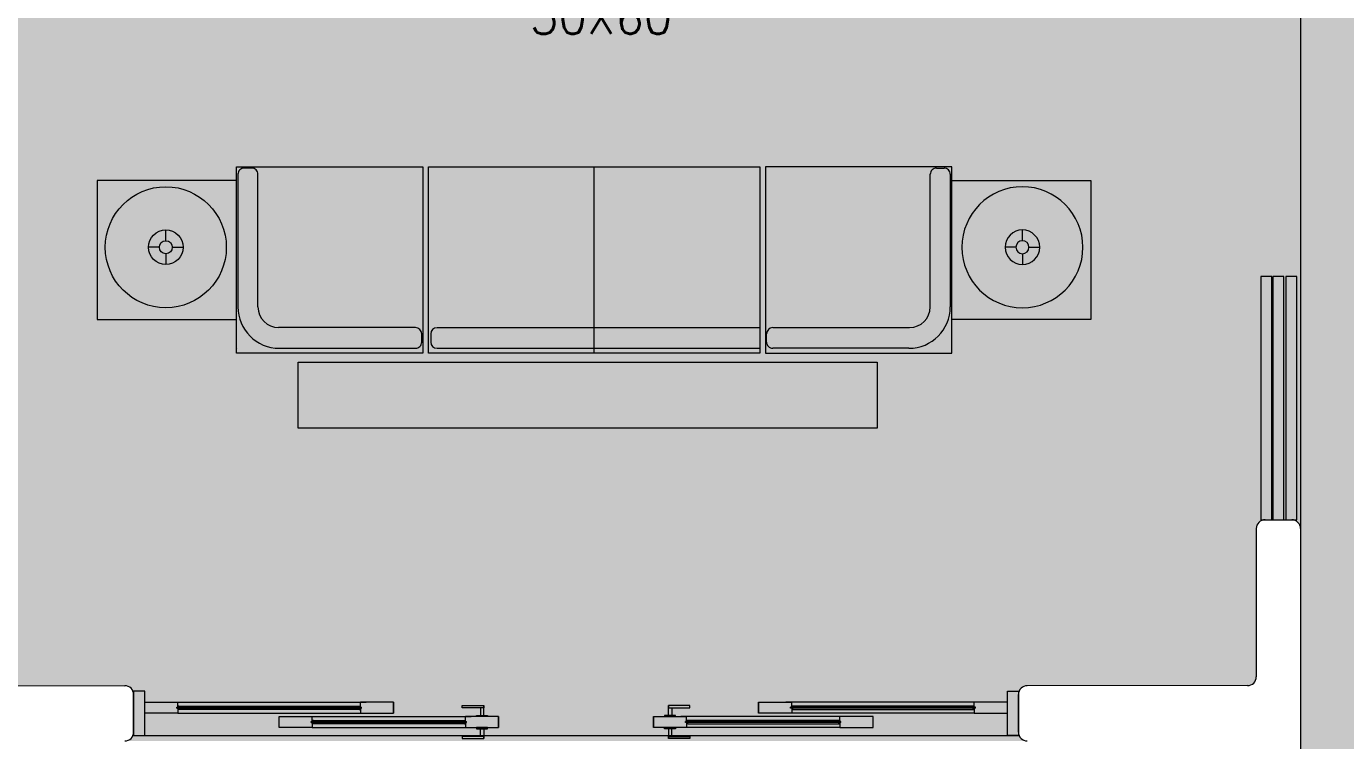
# Model space of a CAD drawing. Header units: metres. Extents: x 113 to 2416, y -346 to 476.
# Drawn here: x 142.66 to 148.62, y -158.81 to -155.58 of the extents above; entities that cross this region are included whole.
import ezdxf

# ---------------------------------------------------------------- set-up
doc = ezdxf.new("R2010")
doc.units = ezdxf.units.M
doc.linetypes.add('0', pattern=[0])
doc.layers.get('0').update_dxf_attribs({"color": 250, "linetype": '0', "lineweight": 20})
for name, color, linetype, lineweight in [('A-DOOR', 35, 'Continuous', 5), ('A-WALL', 250, 'Continuous', 20), ('baños', 140, 'Continuous', 0), ('MOBILIARIOS', 252, 'Continuous', 0), ('piscina', 131, 'Continuous', 0), ('piso', 253, 'Continuous', 0), ('SE-3', 253, 'Continuous', 5), ('textos', 7, 'Continuous', 0)]:
    doc.layers.add(name, color=color, linetype=linetype, lineweight=lineweight)
doc.layers.add('hatch piso', color=253, linetype='Continuous', lineweight=0, transparency=0.7)
doc.styles.get("Standard").update_dxf_attribs({"font": 'arial.ttf', "height": 0.1875})

# ---------------------------------------------------------------- blocks, each defined once
blk = doc.blocks.new('PL BASE 1N NASAS 09')
at = {"layer": 'A-DOOR'}
for p, q in [((-98.60607123961604, -49.27478972746157), (-98.45607087965989, -49.27478977582407)), ((-98.60607123374139, -49.32478972746153), (-98.60607123961604, -49.27478972746157)), ((-98.60606625473528, -49.27478972746176), (-98.45606589477913, -49.27478977582425)), ((-98.60606624886063, -49.32478972746171), (-98.60606625473528, -49.27478972746176)), ((-98.46107087372282, -49.30228977469019), (-98.46107087372282, -49.29728977469019)), ((-98.46107087366325, -49.29728977469019), (-97.62607141378187, -49.29728977469019)), ((-98.46107087366325, -49.30228977469019), (-97.62607141378187, -49.30228977469019)), ((-98.46106588884206, -49.30228977469037), (-98.46106588884206, -49.29728977469038)), ((-98.46106588878249, -49.29728977469038), (-97.62606642890111, -49.29728977469038)), ((-98.46106588878249, -49.30228977469037), (-97.62606642890111, -49.30228977469037)), ((-98.45607087965989, -49.27478976693285), (-97.60489624702531, -49.27478973266388)), ((-98.45607087372288, -49.29728977469019), (-98.45607087965989, -49.27478977582407)), ((-98.45107087372283, -49.29252756926692), (-98.45607087372282, -49.29252756926692)), ((-98.45607087372288, -49.30228977469019), (-98.45607087372288, -49.32478977582414)), ((-98.45107087372283, -49.30705198011346), (-98.45607087372282, -49.30705198011346)), ((-98.45606589477913, -49.27478976693303), (-97.60489126214455, -49.27478973266407)), ((-98.45606588884212, -49.29728977469038), (-98.45606589477913, -49.27478977582425)), ((-98.45106588884207, -49.2925275692671), (-98.45606588884206, -49.2925275692671)), ((-98.45606588884212, -49.30228977469037), (-98.45606588884212, -49.32478977582432)), ((-98.45106588884207, -49.30705198011365), (-98.45606588884206, -49.30705198011365)), ((-98.45107087959748, -49.29252756982307), (-97.63607141378186, -49.29252752060565)), ((-98.45107087372283, -49.29252756926692), (-98.45107087372283, -49.29728977469019)), ((-98.45107087372283, -49.30705198011346), (-98.45107087372283, -49.30228977469019)), ((-97.63607141378186, -49.30705193147778), (-98.45107087372283, -49.30705198011346)), ((-98.45106589471672, -49.29252756982326), (-97.6360664289011, -49.29252752060584)), ((-98.45106588884207, -49.2925275692671), (-98.45106588884207, -49.29728977469038)), ((-98.45106588884207, -49.30705198011365), (-98.45106588884207, -49.30228977469037)), ((-97.6360664289011, -49.30705193147796), (-98.45106588884207, -49.30705198011365)), ((-97.63607141378186, -49.29252756926692), (-97.63107141378187, -49.29252756926692)), ((-97.63607141378186, -49.29252756926692), (-97.63607141378186, -49.29728977469019)), ((-97.63607141378186, -49.30705198011346), (-97.63607141378186, -49.30228977469019)), ((-97.63607141378186, -49.30705198011346), (-97.63107141378187, -49.30705198011346)), ((-97.6360664289011, -49.2925275692671), (-97.63106642890111, -49.2925275692671)), ((-97.6360664289011, -49.2925275692671), (-97.6360664289011, -49.29728977469038)), ((-97.6360664289011, -49.30705198011365), (-97.6360664289011, -49.30228977469037)), ((-97.6360664289011, -49.30705198011365), (-97.63106642890111, -49.30705198011365)), ((-97.48107104788865, -49.27478972746157), (-97.6310714078448, -49.27478977582407)), ((-97.63107141378181, -49.29728977469019), (-97.6310714078448, -49.27478977582407)), ((-97.63107141378181, -49.30228977469019), (-97.63107141378181, -49.32478977582414)), ((-97.63106642890105, -49.29728977469038), (-97.63106642296404, -49.27478977582425)), ((-97.63106642890105, -49.30228977469037), (-97.63106642890105, -49.32478977582432)), ((-97.48106606300789, -49.27478972746176), (-97.63106642296404, -49.27478977582425)), ((-97.62607141378187, -49.30228977469019), (-97.62607141378187, -49.29728977469019)), ((-97.62606642890111, -49.30228977469037), (-97.62606642890111, -49.29728977469038)), ((-97.4810710596379, -49.27478972386361), (-97.48107105376324, -49.32478970891511)), ((-97.4810710537633, -49.32478972746153), (-97.48107104788865, -49.27478972746157)), ((-97.48106607475714, -49.2747897238638), (-97.48106606888248, -49.3247897089153)), ((-97.48106606888254, -49.32478972746171), (-97.48106606300789, -49.27478972746176)), ((-97.08857140515765, -49.29930651424407), (-97.08857140515765, -49.33439009884605)), ((-97.08856642027689, -49.29930651424426), (-97.08856642027689, -49.33439009884624)), ((-97.07357140506916, -49.33439009884463), (-97.07357140506916, -49.28965051551128)), ((-97.0735664201884, -49.33439009884481), (-97.0735664201884, -49.28965051551146)), ((-96.23857106241292, -49.33439009884463), (-96.23857106241292, -49.28965051551128)), ((-96.23856607753216, -49.33439009884481), (-96.23856607753216, -49.28965051551146)), ((-96.22357106232442, -49.29930651424407), (-96.22357106232442, -49.33439009884605)), ((-96.22356607744366, -49.29930651424426), (-96.22356607744366, -49.33439009884624)), ((-95.83107141959343, -49.27478972746157), (-95.68107105963728, -49.27478977582407)), ((-95.83107141371877, -49.32478972746153), (-95.83107141959343, -49.27478972746157)), ((-95.83107140784418, -49.27478972386361), (-95.83107141371883, -49.32478970891511)), ((-95.83106642296342, -49.2747897238638), (-95.83106642883807, -49.3247897089153)), ((-95.83106643471267, -49.27478972746176), (-95.68106607475652, -49.27478977582425)), ((-95.83106642883801, -49.32478972746171), (-95.83106643471267, -49.27478972746176)), ((-94.85607158782219, -49.27478976693285), (-95.70724622045677, -49.27478973266388)), ((-94.85606660294143, -49.27478976693303), (-95.707241235576, -49.27478973266407)), ((-94.85107159381883, -49.29728977469019), (-95.6860710537002, -49.29728977469019)), ((-95.6860710537002, -49.30228977469019), (-95.6860710537002, -49.29728977469019)), ((-94.85107159381883, -49.30228977469019), (-95.6860710537002, -49.30228977469019)), ((-94.85106660893807, -49.29728977469038), (-95.68606606881944, -49.29728977469038)), ((-95.68606606881944, -49.30228977469037), (-95.68606606881944, -49.29728977469038)), ((-94.85106660893807, -49.30228977469037), (-95.68606606881944, -49.30228977469037)), ((-95.68107105370026, -49.29728977469019), (-95.68107105963728, -49.27478977582407)), ((-95.67607105370021, -49.29252756926692), (-95.68107105370021, -49.29252756926692)), ((-95.68107105370026, -49.30228977469019), (-95.68107105370026, -49.32478977582414)), ((-95.67607105370021, -49.30705198011346), (-95.68107105370021, -49.30705198011346)), ((-95.6810660688195, -49.29728977469038), (-95.68106607475652, -49.27478977582425)), ((-95.67606606881945, -49.2925275692671), (-95.68106606881945, -49.2925275692671)), ((-95.6810660688195, -49.30228977469037), (-95.6810660688195, -49.32478977582432)), ((-95.67606606881945, -49.30705198011365), (-95.68106606881945, -49.30705198011365)), ((-94.8610715878846, -49.29252756982307), (-95.67607105370021, -49.29252752060565)), ((-95.67607105370021, -49.29252756926692), (-95.67607105370021, -49.29728977469019)), ((-95.67607105370021, -49.30705198011346), (-95.67607105370021, -49.30228977469019)), ((-95.67607105370021, -49.30705193147778), (-94.86107159375925, -49.30705198011346)), ((-94.86106660300383, -49.29252756982326), (-95.67606606881945, -49.29252752060584)), ((-95.67606606881945, -49.2925275692671), (-95.67606606881945, -49.29728977469038)), ((-95.67606606881945, -49.30705198011365), (-95.67606606881945, -49.30228977469037)), ((-95.67606606881945, -49.30705193147796), (-94.86106660887849, -49.30705198011365)), ((-94.86107159375925, -49.29252756926692), (-94.85607159375925, -49.29252756926692)), ((-94.86107159375925, -49.29252756926692), (-94.86107159375925, -49.29728977469019)), ((-94.86107159375925, -49.30705198011346), (-94.86107159375925, -49.30228977469019)), ((-94.86107159375925, -49.30705198011346), (-94.85607159375925, -49.30705198011346)), ((-94.86106660887849, -49.2925275692671), (-94.85606660887849, -49.2925275692671)), ((-94.86106660887849, -49.2925275692671), (-94.86106660887849, -49.29728977469038)), ((-94.86106660887849, -49.30705198011365), (-94.86106660887849, -49.30228977469037)), ((-94.86106660887849, -49.30705198011365), (-94.85606660887849, -49.30705198011365)), ((-94.70607122786603, -49.27478972746157), (-94.85607158782219, -49.27478977582407)), ((-94.8560715937592, -49.29728977469019), (-94.85607158782219, -49.27478977582407)), ((-94.8560715937592, -49.30228977469019), (-94.8560715937592, -49.32478977582414)), ((-94.85606660887844, -49.29728977469038), (-94.85606660294143, -49.27478977582425)), ((-94.85606660887844, -49.30228977469037), (-94.85606660887844, -49.32478977582432)), ((-94.70606624298527, -49.27478972746176), (-94.85606660294143, -49.27478977582425)), ((-94.85107159375926, -49.30228977469019), (-94.85107159375926, -49.29728977469019)), ((-94.8510666088785, -49.30228977469037), (-94.8510666088785, -49.29728977469038)), ((-94.70607123374069, -49.32478972746153), (-94.70607122786603, -49.27478972746157)), ((-94.70606624885993, -49.32478972746171), (-94.70606624298527, -49.27478972746176)), ((-98.45607087378524, -49.32478977582414), (-98.60607123374139, -49.32478972746153)), ((-98.45606588890448, -49.32478977582432), (-98.60606624886063, -49.32478972746171)), ((-98.45607123374141, -49.32478977582414), (-97.60489660110683, -49.32478974136952)), ((-98.45606624886065, -49.32478977582432), (-97.60489161622607, -49.32478974136971)), ((-97.99843726736657, -49.3393900746536), (-97.84843690741042, -49.33939012301609)), ((-97.99843726149192, -49.38939007465356), (-97.99843726736657, -49.3393900746536)), ((-97.99843228248581, -49.33939007465379), (-97.84843192252966, -49.33939012301628)), ((-97.99843227661115, -49.38939007465374), (-97.99843228248581, -49.33939007465379)), ((-97.85343690147334, -49.36689012188221), (-97.85343690147334, -49.36189012188222)), ((-97.85343690141377, -49.36189012188222), (-97.15107159082267, -49.36189012188222)), ((-97.85343690141377, -49.36689012188221), (-97.15107159082267, -49.36689012188221)), ((-97.85343191659258, -49.3668901218824), (-97.85343191659258, -49.3618901218824)), ((-97.85343191653301, -49.3618901218824), (-97.1510666059419, -49.3618901218824)), ((-97.85343191653301, -49.3668901218824), (-97.1510666059419, -49.3668901218824)), ((-97.84843690741042, -49.33939011412487), (-97.1298964240661, -49.33939007985591)), ((-97.8484369014734, -49.36189012188222), (-97.84843690741042, -49.33939012301609)), ((-97.84343690147335, -49.35712791645894), (-97.84843690147335, -49.35712791645894)), ((-97.8484369014734, -49.36689012188221), (-97.8484369014734, -49.38939012301616)), ((-97.84343690147335, -49.37165232730549), (-97.84843690147335, -49.37165232730549)), ((-97.84843192252966, -49.33939011412506), (-97.12989143918534, -49.33939007985609)), ((-97.84843191659265, -49.3618901218824), (-97.84843192252966, -49.33939012301628)), ((-97.84343191659259, -49.35712791645913), (-97.84843191659259, -49.35712791645913)), ((-97.84843191659265, -49.3668901218824), (-97.84843191659265, -49.38939012301635)), ((-97.84343191659259, -49.37165232730568), (-97.84843191659259, -49.37165232730568)), ((-97.843436907348, -49.3571279170151), (-97.16107159082266, -49.35712786779768)), ((-97.84343690147335, -49.35712791645894), (-97.84343690147335, -49.36189012188222)), ((-97.84343690147335, -49.37165232730549), (-97.84343690147335, -49.36689012188221)), ((-97.16107159082266, -49.37165227866981), (-97.84343690147335, -49.37165232730549)), ((-97.84343192246725, -49.35712791701528), (-97.1610666059419, -49.35712786779786)), ((-97.84343191659259, -49.35712791645913), (-97.84343191659259, -49.3618901218824)), ((-97.84343191659259, -49.37165232730568), (-97.84343191659259, -49.3668901218824)), ((-97.1610666059419, -49.37165227866999), (-97.84343191659259, -49.37165232730568)), ((-97.63107141371945, -49.32478977582414), (-97.4810710537633, -49.32478972746153)), ((-97.6310664288387, -49.32478977582432), (-97.48106606888254, -49.32478972746171)), ((-97.16107159082266, -49.35712791645894), (-97.15607159082266, -49.35712791645894)), ((-97.16107159082266, -49.35712791645894), (-97.16107159082266, -49.36189012188222)), ((-97.16107159082266, -49.37165232730549), (-97.16107159082266, -49.36689012188221)), ((-97.16107159082266, -49.37165232730549), (-97.15607159082266, -49.37165232730549)), ((-97.1610666059419, -49.35712791645913), (-97.1560666059419, -49.35712791645913)), ((-97.1610666059419, -49.35712791645913), (-97.1610666059419, -49.3618901218824)), ((-97.1610666059419, -49.37165232730568), (-97.1610666059419, -49.3668901218824)), ((-97.1610666059419, -49.37165232730568), (-97.1560666059419, -49.37165232730568)), ((-97.1560715908226, -49.36189012188222), (-97.1560715848856, -49.33939012301609)), ((-97.1560715908226, -49.36689012188221), (-97.1560715908226, -49.38939012301616)), ((-97.00607122492944, -49.3393900746536), (-97.1560715848856, -49.33939012301609)), ((-97.15606660594185, -49.3618901218824), (-97.15606660000483, -49.33939012301628)), ((-97.15606660594185, -49.3668901218824), (-97.15606660594185, -49.38939012301635)), ((-97.00606624004868, -49.33939007465379), (-97.15606660000483, -49.33939012301628)), ((-97.15107159082267, -49.36689012188221), (-97.15107159082267, -49.36189012188222)), ((-97.1510666059419, -49.3668901218824), (-97.1510666059419, -49.3618901218824)), ((-97.0060712366787, -49.33939007105564), (-97.00607123080404, -49.38939005610714)), ((-97.0060712308041, -49.38939007465356), (-97.00607122492944, -49.3393900746536)), ((-97.00606625179793, -49.33939007105582), (-97.00606624592328, -49.38939005610732)), ((-97.00606624592334, -49.38939007465374), (-97.00606624004868, -49.33939007465379)), ((-96.30607123080338, -49.33939007105564), (-96.30607123667804, -49.38939005610714)), ((-96.30607124255263, -49.3393900746536), (-96.15607088259648, -49.33939012301609)), ((-96.30607123667798, -49.38939007465356), (-96.30607124255263, -49.3393900746536)), ((-96.30606625767187, -49.33939007465379), (-96.15606589771572, -49.33939012301628)), ((-96.30606625179722, -49.38939007465374), (-96.30606625767187, -49.33939007465379)), ((-96.30606624592262, -49.33939007105582), (-96.30606625179728, -49.38939005610732)), ((-95.46370556007166, -49.33939011412487), (-96.18224604341597, -49.33939007985591)), ((-95.4637005751909, -49.33939011412506), (-96.18224105853521, -49.33939007985609)), ((-95.4587055660683, -49.36189012188222), (-96.16107087665941, -49.36189012188222)), ((-96.16107087665941, -49.36689012188221), (-96.16107087665941, -49.36189012188222)), ((-95.4587055660683, -49.36689012188221), (-96.16107087665941, -49.36689012188221)), ((-95.45870058118754, -49.3618901218824), (-96.16106589177865, -49.3618901218824)), ((-96.16106589177865, -49.3668901218824), (-96.16106589177865, -49.3618901218824)), ((-95.45870058118754, -49.3668901218824), (-96.16106589177865, -49.3668901218824)), ((-96.15607087665947, -49.36189012188222), (-96.15607088259648, -49.33939012301609)), ((-96.15107087665942, -49.35712791645894), (-96.15607087665941, -49.35712791645894)), ((-96.15607087665947, -49.36689012188221), (-96.15607087665947, -49.38939012301616)), ((-96.15107087665942, -49.37165232730549), (-96.15607087665941, -49.37165232730549)), ((-96.15606589177871, -49.3618901218824), (-96.15606589771572, -49.33939012301628)), ((-96.15106589177866, -49.35712791645913), (-96.15606589177865, -49.35712791645913)), ((-96.15606589177871, -49.3668901218824), (-96.15606589177871, -49.38939012301635)), ((-96.15106589177866, -49.37165232730568), (-96.15606589177865, -49.37165232730568)), ((-95.46870556013407, -49.3571279170151), (-96.15107087665942, -49.35712786779768)), ((-96.15107087665942, -49.35712791645894), (-96.15107087665942, -49.36189012188222)), ((-96.15107087665942, -49.37165232730549), (-96.15107087665942, -49.36689012188221)), ((-96.15107087665942, -49.37165227866981), (-95.46870556600872, -49.37165232730549)), ((-95.46870057525331, -49.35712791701528), (-96.15106589177866, -49.35712786779786)), ((-96.15106589177866, -49.35712791645913), (-96.15106589177866, -49.3618901218824)), ((-96.15106589177866, -49.37165232730568), (-96.15106589177866, -49.3668901218824)), ((-96.15106589177866, -49.37165227866999), (-95.46870058112796, -49.37165232730568)), ((-95.68107105376262, -49.32478977582414), (-95.83107141371877, -49.32478972746153)), ((-95.68106606888186, -49.32478977582432), (-95.83106642883801, -49.32478972746171)), ((-94.85607123374066, -49.32478977582414), (-95.70724586637525, -49.32478974136952)), ((-94.8560662488599, -49.32478977582432), (-95.70724088149449, -49.32478974136971)), ((-95.46870556600872, -49.35712791645894), (-95.46370556600873, -49.35712791645894)), ((-95.46870556600872, -49.35712791645894), (-95.46870556600872, -49.36189012188222)), ((-95.46870556600872, -49.37165232730549), (-95.46870556600872, -49.36689012188221)), ((-95.46870556600872, -49.37165232730549), (-95.46370556600873, -49.37165232730549)), ((-95.46870058112796, -49.35712791645913), (-95.46370058112797, -49.35712791645913)), ((-95.46870058112796, -49.35712791645913), (-95.46870058112796, -49.3618901218824)), ((-95.46870058112796, -49.37165232730568), (-95.46870058112796, -49.3668901218824)), ((-95.46870058112796, -49.37165232730568), (-95.46370058112797, -49.37165232730568)), ((-95.46370556600867, -49.36189012188222), (-95.46370556007166, -49.33939012301609)), ((-95.46370556600867, -49.36689012188221), (-95.46370556600867, -49.38939012301616)), ((-95.3137052001155, -49.3393900746536), (-95.46370556007166, -49.33939012301609)), ((-95.31370021523475, -49.33939007465379), (-95.4637005751909, -49.33939012301628)), ((-95.46370058112791, -49.3618901218824), (-95.4637005751909, -49.33939012301628)), ((-95.46370058112791, -49.3668901218824), (-95.46370058112791, -49.38939012301635)), ((-95.45870556600873, -49.36689012188221), (-95.45870556600873, -49.36189012188222)), ((-95.45870058112797, -49.3668901218824), (-95.45870058112797, -49.3618901218824)), ((-95.31370520599016, -49.38939007465356), (-95.3137052001155, -49.3393900746536)), ((-95.3137002211094, -49.38939007465374), (-95.31370021523475, -49.33939007465379)), ((-94.85607159369684, -49.32478977582414), (-94.70607123374069, -49.32478972746153)), ((-94.85606660881608, -49.32478977582432), (-94.70606624885993, -49.32478972746171)), ((-97.84843690153576, -49.38939012301616), (-97.99843726149192, -49.38939007465356)), ((-97.848431916655, -49.38939012301635), (-97.99843227661115, -49.38939007465374)), ((-97.84843726149194, -49.38939012301616), (-97.12989677814763, -49.38939008856155)), ((-97.84843227661118, -49.38939012301635), (-97.12989179326686, -49.38939008856173)), ((-97.15607159076025, -49.38939012301616), (-97.0060712308041, -49.38939007465356)), ((-97.15606660587949, -49.38939012301635), (-97.00606624592334, -49.38939007465374)), ((-97.08857140515765, -49.42947361291876), (-97.08857140515765, -49.39439002831673)), ((-97.08856642027689, -49.42947361291895), (-97.08856642027689, -49.39439002831691)), ((-97.07357140506916, -49.39439002831815), (-97.07357140506916, -49.43912961165156)), ((-97.0735664201884, -49.39439002831833), (-97.0735664201884, -49.43912961165174)), ((-96.15607087672183, -49.38939012301616), (-96.30607123667798, -49.38939007465356)), ((-96.15606589184107, -49.38939012301635), (-96.30606625179722, -49.38939007465374)), ((-96.23857106241292, -49.39439002831815), (-96.23857106241292, -49.43912961165156)), ((-96.23856607753216, -49.39439002831833), (-96.23856607753216, -49.43912961165174)), ((-96.22357106232442, -49.42947361291876), (-96.22357106232442, -49.39439002831673)), ((-96.22356607744366, -49.42947361291895), (-96.22356607744366, -49.39439002831691)), ((-95.46370520599014, -49.38939012301616), (-96.18224568933445, -49.38939008856155)), ((-95.46370022110938, -49.38939012301635), (-96.18224070445369, -49.38939008856173)), ((-95.46370556594631, -49.38939012301616), (-95.31370520599016, -49.38939007465356)), ((-95.46370058106555, -49.38939012301635), (-95.3137002211094, -49.38939007465374))]:
    blk.add_line(p, q, dxfattribs=at)
for points in [[(-93.56079195270574, -48.44971880320541), (-93.51079195270579, -48.44971880320541), (-93.51079195270579, -47.34971880320538), (-93.56079195270574, -47.34971880320538)], [(-93.50578009168059, -48.44971880320541), (-93.45578009168052, -48.44971880320541), (-93.45578009168052, -47.34971880320538), (-93.50578009168059, -47.34971880320538)], [(-93.44773335294967, -48.44971880320541), (-93.3977333529496, -48.44971880320541), (-93.3977333529496, -47.34971880320538), (-93.44773335294967, -47.34971880320538)], [(-98.60607123374139, -49.2247964356384), (-98.6560712337414, -49.2247964356384), (-98.6560712337414, -49.42479643563833), (-98.60607123374139, -49.42479643563833)], [(-98.60606624886063, -49.22479643563859), (-98.65606624886064, -49.22479643563859), (-98.65606624886064, -49.42479643563852), (-98.60606624886063, -49.42479643563852)], [(-94.70607123374069, -49.2247964356384), (-94.65607123374068, -49.2247964356384), (-94.65607123374068, -49.42479643563833), (-94.70607123374069, -49.42479643563833)], [(-94.70606624885993, -49.22479643563859), (-94.65606624885991, -49.22479643563859), (-94.65606624885991, -49.42479643563852), (-94.70606624885993, -49.42479643563852)]]:
    blk.add_lwpolyline(points, close=True, dxfattribs=at)
at = {"layer": 'A-DOOR', "color": 7}
for points in [[(-97.07357140506961, -49.28965051551111), (-97.07357140506961, -49.29928699566775), (-97.17088655587888, -49.29928699566775), (-97.17088655587888, -49.28965051551111)], [(-97.07356642018885, -49.28965051551129), (-97.07356642018885, -49.29928699566793), (-97.17088157099812, -49.29928699566793), (-97.17088157099812, -49.28965051551129)], [(-96.23857106241246, -49.28965051551111), (-96.23857106241246, -49.29928699566775), (-96.1412559116032, -49.29928699566775), (-96.1412559116032, -49.28965051551111)], [(-96.2385660775317, -49.28965051551129), (-96.2385660775317, -49.29928699566793), (-96.14125092672244, -49.29928699566793), (-96.14125092672244, -49.28965051551129)], [(-97.05633182157418, -49.33939009883485), (-97.10581098824086, -49.33939009883485), (-97.10581098824291, -49.33439009883764), (-97.05633182157622, -49.33439009883764)], [(-97.05632683669342, -49.33939009883503), (-97.1058060033601, -49.33939009883503), (-97.10580600336215, -49.33439009883782), (-97.05632683669546, -49.33439009883782)], [(-96.2558106459079, -49.33939009883485), (-96.20633147924121, -49.33939009883485), (-96.20633147923917, -49.33439009883764), (-96.25581064590585, -49.33439009883764)], [(-96.25580566102714, -49.33939009883503), (-96.20632649436045, -49.33939009883503), (-96.20632649435841, -49.33439009883782), (-96.2558056610251, -49.33439009883782)], [(-97.07357140506961, -49.43912961165173), (-97.07357140506961, -49.42949313149509), (-97.17088655587888, -49.42949313149509), (-97.17088655587888, -49.43912961165173)], [(-97.07356642018885, -49.43912961165191), (-97.07356642018885, -49.42949313149527), (-97.17088157099812, -49.42949313149527), (-97.17088157099812, -49.43912961165191)], [(-97.05633182157418, -49.38939002832793), (-97.10581098824086, -49.38939002832793), (-97.10581098824291, -49.39439002832514), (-97.05633182157622, -49.39439002832514)], [(-97.05632683669342, -49.38939002832812), (-97.1058060033601, -49.38939002832812), (-97.10580600336215, -49.39439002832533), (-97.05632683669546, -49.39439002832533)], [(-96.2558106459079, -49.38939002832793), (-96.20633147924121, -49.38939002832793), (-96.20633147923917, -49.39439002832514), (-96.25581064590585, -49.39439002832514)], [(-96.25580566102714, -49.38939002832812), (-96.20632649436045, -49.38939002832812), (-96.20632649435841, -49.39439002832533), (-96.2558056610251, -49.39439002832533)], [(-96.23857106241246, -49.43912961165173), (-96.23857106241246, -49.42949313149509), (-96.1412559116032, -49.42949313149509), (-96.1412559116032, -49.43912961165173)], [(-96.2385660775317, -49.43912961165191), (-96.2385660775317, -49.42949313149527), (-96.14125092672244, -49.42949313149527), (-96.14125092672244, -49.43912961165191)]]:
    blk.add_lwpolyline(points, close=True, dxfattribs=at)
at = {"layer": 'A-WALL', "transparency": 33554684}
for p, q in [((-93.54107123373399, -48.44971880319363), (-93.42107123373349, -48.44971880321707)), ((-93.51107123374108, -48.44971880320615), (-93.45107123374129, -48.44971880320615))]:
    blk.add_line(p, q, dxfattribs=at)
at = {"layer": 'A-WALL'}
for p, q in [((-93.58107123374181, -48.48971880319461), (-93.58107123372537, -49.15971631218859)), ((-93.3810712337413, -48.48971880321707), (-93.3810712337413, -49.19971880325274)), ((-99.69107455490047, -49.19971631210753), (-98.69601903471832, -49.19979893055395)), ((-93.62106791255381, -49.1997163120517), (-94.61611346301454, -49.1997989299767)), ((-93.3810712337413, -49.19971880325274), (-93.3810712337413, -50.40978222417165)), ((-98.65602235587757, -49.4098629876148), (-98.65602235587757, -49.23979893041607)), ((-94.65611014184299, -49.40979892976447), (-94.65611014184299, -49.23979892983883))]:
    blk.add_line(p, q, dxfattribs=at)
for centre, start, end in [((-93.5410712337418, -48.48971880319363), 89.99999998880357, 180.0000000014055), ((-93.4210712337413, -48.48971880321707), 0, 89.99999998880446), ((-98.69602235587757, -49.23979893041607), 0, 89.99524278979113), ((-94.61611014184298, -49.23979892983883), 90.00475722784911, 180), ((-93.62107123372537, -49.15971631218957), 270.004757227849, 1.405805169206874e-09), ((-98.69602235587757, -49.4098629876148), 269.8729143403402, 0), ((-94.61611014184298, -49.40979892976447), 180, 270.0047576119317)]:
    blk.add_arc(centre, 0.04, start, end, dxfattribs=at)
at = {"layer": 'piscina', "const_width": 0.004}
for points in [[(-98.46107087372282, -49.29978977469013), (-97.62607141378187, -49.29978975818542)], [(-98.46106588884206, -49.29978977469032), (-97.62606642890111, -49.2997897581856)], [(-94.85107159375926, -49.29978977469013), (-95.6860710537002, -49.29978975818542)], [(-94.8510666088785, -49.29978977469032), (-95.68606606881944, -49.2997897581856)], [(-97.85343690147334, -49.36439012188216), (-97.15107159082267, -49.36439010537745)], [(-97.85343191659258, -49.36439012188234), (-97.1510666059419, -49.36439010537763)], [(-95.45870556600873, -49.36439012188216), (-96.16107087665941, -49.36439010537745)], [(-95.45870058112797, -49.36439012188234), (-96.16106589177865, -49.36439010537763)]]:
    blk.add_lwpolyline(points, dxfattribs=at)
at = {"layer": 'piso'}
for p, q in [((-93.38107123374107, -42.00971909964001), (-93.3810712337413, -48.48971880321707)), ((-98.6560712337414, -49.42479643563833), (-94.65607123374068, -49.42479643563833)), ((-98.65606624886064, -49.42479643563852), (-94.65606624885991, -49.42479643563852))]:
    blk.add_line(p, q, dxfattribs=at)
blk = doc.blocks.new('A$Ce5805d30')
at = {"layer": 'MOBILIARIOS'}
for p, q in [((0.5483206930186668, 0.5483204682521006, -0.3418091343978371), (2.472166329425818e-07, 0.5483204682521006, -0.3418091343978371)), ((2.472166329425818e-07, 0.5483204682521006, -0.3418091343978371), (2.472166329425818e-07, 2.245006669454597e-08, -0.3418091343978371)), ((0.5483206930186668, 2.245006669454597e-08, -0.3418091343978371), (0.5483206930186668, 0.5483204682521006, -0.3418091343978371)), ((0.263453916512816, 0.2954363413168153, -0.3418091343978371), (0.263453916512816, 0.3379780323409136, -0.3418091343978371)), ((0.2379289018983286, 0.2699113267023279, -0.3418091343978371), (0.1953872108742303, 0.2699113267023279, -0.3418091343978371)), ((0.288978931127275, 0.2699113267023279, -0.3418091343978371), (0.3315206221514018, 0.2699113267023279, -0.3418091343978371)), ((0.263453916512816, 0.2443863120878689, -0.3418091343978371), (0.263453916512816, 0.2018446210637563, -0.3418091343978371)), ((2.472166329425818e-07, 2.245006669454597e-08, -0.3418091343978371), (0.5483206930186668, 2.245006669454597e-08, -0.3418091343978371))]:
    blk.add_line(p, q, dxfattribs=at)
for radius in [0.238233469735058, 0.06806670563858801, 0.0255250146144705]:
    blk.add_circle((0.263453916512816, 0.2699113267023279, -0.3418091343978371), radius, dxfattribs=at)
blk = doc.blocks.new('PL MUEBLES 1N NASAS 09')
at = {"layer": 'hatch piso'}
h = blk.add_hatch(dxfattribs=at)
h.set_pattern_fill('AR-BRSTD', color=256, scale=0.002, angle=-90.00000000000001)
h.set_pattern_definition([(270, (32.50438192473212, 232.0100725299642), (0.1354836, -2.178742458197296e-17), []), (0, (32.50438192473212, 232.0100725299642), (0.1354836, 0.2032), [0.1354836, -0.1354836])])
h.paths.add_polyline_path([(77.64229406997623, 53.25491652137001), (75.08047333544067, 53.25491652137001), (75.08047333544044, 47.44807486002907), (74.08047333542248, 47.44807486007264), (74.08047333544073, 53.25357486007555), (64.20552944245787, 53.25357486007555), (64.20552944245782, 52.9535748600422), (68.88047333544063, 52.95357486001596), (68.880473335447, 32.95357486002914), (64.20554418686284, 32.95357486002335), (64.20554418684607, 32.65357486003462), (74.0804733354226, 32.65357486001759), (74.08047333542282, 38.4589972278072), (75.08047333544067, 38.45899722776363), (75.08047333544044, 32.65491652136998), (77.64229406997623, 32.65491652136998)])
h.paths.add_polyline_path([(72.26297461204848, 46.10878603823181), (72.26297461204848, 45.65878603823199), (72.68813298355411, 45.65878603823199), (72.68813298355411, 44.65878603823199), (70.08813298355398, 44.65878603823199), (70.08813298355398, 45.65878603823199), (70.50487204015616, 45.65878603823199), (70.50487204015616, 46.10878603823181)], flags=16)
h.paths.add_polyline_path([(70.19505878956664, 48.59953696519079), (70.19505878956664, 49.59953696519079), (71.89505878956669, 49.59953696519079), (71.89505878956669, 48.59953696519079)], flags=16)
edge = h.paths.add_edge_path(flags=16)
edge.add_arc((73.38047333544063, 47.14807486002934), 0.1000000000000227, 90, 180, ccw=False)
edge.add_line((73.38047333544063, 47.24807486002936), (73.78047333544049, 47.24807486002936))
edge.add_arc((73.78047333544055, 47.14807486002928), 0.1000000000000796, 3.26281224261038e-11, 90.00000000003263, ccw=False)
edge.add_line((73.88047333544063, 47.14807486002934), (73.8804733354406, 46.89807486002937))
edge.add_arc((73.78047333544062, 46.89807486002935), 0.0999999999999801, -90.00000000000819, 8.185452315956354e-12, ccw=False)
edge.add_line((73.7804733354406, 46.79807486002937), (73.38047333544051, 46.79807486002937))
edge.add_arc((73.38047333544048, 46.89807486002937), 0.09999999999999432, 180, 270.00000000001626, ccw=False)
edge.add_line((73.28047333544049, 46.89807486002937), (73.2804733354406, 47.14807486002934))
edge = h.paths.add_edge_path(flags=16)
edge.add_arc((71.0742145383112, 50.00336760197825), 0.25, 0, 360)
edge = h.paths.add_edge_path(flags=16)
edge.add_ellipse((71.53813297908363, 43.9233636517568), major_axis=(0.7999549386161108, 0.008490947165668672), ratio=0.4192585178968346, start_angle=0, end_angle=360)
h.paths.add_polyline_path([(72.68813298355411, 44.30739295435234), (73.48813298360068, 44.30739295435234), (73.48813298360068, 43.50739295430577), (72.68813298355411, 43.50739295430577)], flags=16)
h.paths.add_polyline_path([(70.08813298355398, 44.30739295435234), (70.08813298355398, 43.50739295430577), (69.28813298350741, 43.50739295430577), (69.28813298350741, 44.30739295435234)], flags=16)
h.paths.add_polyline_path([(70.19505878956664, 50.40719823876572), (70.19505878956664, 51.40719823876572), (71.89505878956669, 51.40719823876572), (71.89505878956669, 50.40719823876572)], flags=16)
edge = h.paths.add_edge_path(flags=16)
edge.add_ellipse((71.53813297908363, 41.98370843603601), major_axis=(0.7999549386161108, -0.008490947165668672), ratio=0.4192585178968346, start_angle=0, end_angle=360, ccw=False)
h.paths.add_polyline_path([(72.68813298355411, 42.39967913348704), (73.48813298360068, 42.39967913348704), (73.48813298360068, 41.59967913344047), (72.68813298355411, 41.59967913344047)], flags=16)
h.paths.add_polyline_path([(70.08813298355398, 42.39967913348704), (70.08813298355398, 41.59967913344047), (69.28813298350741, 41.59967913344047), (69.28813298350741, 42.39967913348704)], flags=16)
edge = h.paths.add_edge_path(flags=16)
edge.add_line((73.28047333544072, 52.59594413940195), (73.28047333544063, 52.84594413940189))
edge.add_arc((73.38047333544061, 52.84594413940191), 0.0999999999999801, 89.99999999999193, 180.0000000000081, ccw=False)
edge.add_line((73.38047333544063, 52.94594413940189), (73.78047333544072, 52.94594413940189))
edge.add_arc((73.78047333544069, 52.84594413940195), 0.09999999999993747, -3.26281224261038e-11, 89.99999999998369, ccw=False)
edge.add_line((73.88047333544063, 52.84594413940189), (73.88047333544071, 52.59594413940195))
edge.add_arc((73.78047333544073, 52.59594413940194), 0.0999999999999801, -90.00000000000819, 8.185452315956354e-12, ccw=False)
edge.add_line((73.78047333544072, 52.49594413940196), (73.38047333544063, 52.49594413940196))
edge.add_arc((73.38047333544066, 52.59594413940189), 0.09999999999993747, 179.9999999999674, 269.99999999998374, ccw=False)
h.paths.add_polyline_path([(72.68813298355411, 41.24828604956082), (72.68813298355411, 40.24828604956082), (72.26297461204848, 40.24828604956082), (72.26297461204848, 39.798286049561), (70.50487204015616, 39.798286049561), (70.50487204015616, 40.24828604956082), (70.08813298355398, 40.24828604956082), (70.08813298355398, 41.24828604956082)], flags=16)
edge = h.paths.add_edge_path(flags=16)
edge.add_line((73.38047333544051, 39.0989972277639), (73.7804733354406, 39.0989972277639))
edge.add_arc((73.78047333544063, 38.99899722776391), 0.09999999999999432, 0, 90.00000000001631, ccw=False)
edge.add_line((73.88047333544063, 38.99899722776391), (73.88047333544051, 38.74899722776394))
edge.add_arc((73.78047333544049, 38.74899722776394), 0.1000000000000227, -90, 0, ccw=False)
edge.add_line((73.78047333544049, 38.64899722776391), (73.38047333544063, 38.64899722776391))
edge.add_arc((73.38047333544057, 38.74899722776399), 0.1000000000000796, 180.0000000000326, 270.00000000003257, ccw=False)
edge.add_line((73.28047333544049, 38.74899722776394), (73.2804733354406, 38.99899722776391))
edge.add_arc((73.38047333544057, 38.99899722776394), 0.0999999999999659, 90.00000000003263, 180.0000000000163, ccw=False)
edge = h.paths.add_edge_path(flags=0)
edge.add_line((70.48365891830525, 36.79522317820329), (70.4398800839295, 36.82292017399391))
edge.add_line((70.4398800839295, 36.82292017399391), (70.4131478727083, 36.78066631164694))
edge.add_line((70.4131478727083, 36.78066631164694), (70.32864014801484, 36.83413073408965))
edge.add_arc((70.19497909190825, 36.62286142235588), 0.2499999999999819, 57.68021319181359, 237.6802131918136)
edge.add_line((70.06131803580166, 36.41159211062211), (70.14582576049537, 36.3581276881792))
edge.add_line((70.14582576049537, 36.3581276881792), (70.11909354927406, 36.3158738258324))
edge.add_line((70.11909354927406, 36.3158738258324), (70.1731394557655, 36.28168129270685))
edge.add_arc((71.25621804709692, 35.97743506840928), 1.124999999999911, 133.3709649465783, 164.3094841489595, ccw=False)
edge = h.paths.add_edge_path(flags=16)
edge.add_arc((70.00419201307986, 35.98652027748952), 0.2909391300207996, 89.2588743430332, 335.97933893623923, ccw=False)
edge.add_line((70.00795522989785, 36.27743506841023), (70.1079552298981, 36.2774350684102))
edge.add_line((70.1079552298981, 36.2774350684102), (70.1079552298981, 36.22743506841022))
edge.add_line((70.1079552298981, 36.22743506841022), (70.00795522989739, 36.22743506841022))
edge.add_arc((70.00795522989732, 35.97743506841022), 0.25, 89.99999999998371, 269.9999999999902)
edge.add_line((70.00795522989728, 35.72743506841022), (70.10795522989741, 35.72743506841022))
edge.add_line((70.10795522989741, 35.72743506841022), (70.10795522989719, 35.67743506841012))
edge.add_line((70.10795522989719, 35.67743506841012), (70.17985118550013, 35.67743506841003))
edge.add_line((70.17985118550013, 35.67743506841003), (70.11909354927406, 35.63899631098781))
edge.add_line((70.11909354927406, 35.63899631098781), (70.14582576049537, 35.59674244864101))
edge.add_line((70.14582576049537, 35.59674244864101), (70.06131803580149, 35.54327802619801))
edge.add_arc((70.19497909190824, 35.33200871446432), 0.2499999999999934, 122.3197868082271, 302.3197868081512)
edge.add_line((70.3286401480147, 35.12073940273046), (70.4131478727083, 35.17420382517327))
edge.add_line((70.4131478727083, 35.17420382517327), (70.4398800839295, 35.1319499628263))
edge.add_line((70.4398800839295, 35.1319499628263), (70.35537235923601, 35.07848554038364))
edge.add_arc((70.18980004316087, 35.32865709781886), 0.3000000000000866, 211.2742799023337, 303.49798923904575, ccw=False)
edge.add_arc((70.28470962891768, 34.84717721287504), 0.4790926908531943, -37.75931426553501, 137.1634994422355, ccw=False)
edge.add_arc((70.6181354084435, 34.76621458644701), 0.2171929796369701, 282.0494044415422, 481.7281917725827)
edge.add_line((70.5039157446194, 34.95094860821749), (70.54397861828869, 35.04257265611608))
edge.add_line((70.54397861828869, 35.04257265611608), (70.58979064223826, 35.02254121928166))
edge.add_line((70.58979064223826, 35.02254121928166), (70.54972776856889, 34.93091717138276))
edge.add_arc((70.78995102193791, 34.85629014508434), 0.2515480163176458, -29.977208623414526, 162.7422291662654, ccw=False)
edge.add_line((71.00784800806281, 34.73060280303662), (71.04791088173232, 34.82222685093558))
edge.add_line((71.04791088173232, 34.82222685093558), (71.09372290568177, 34.80219541410091))
edge.add_line((71.09372290568177, 34.80219541410091), (71.12252649154783, 34.86806939889908))
edge.add_line((71.12252649154783, 34.86806939889908), (71.1334043820147, 34.79700112235417))
edge.add_line((71.1334043820147, 34.79700112235417), (71.18282877310111, 34.80456614487588))
edge.add_line((71.18282877310111, 34.80456614487588), (71.19795881814392, 34.70571736270335))
edge.add_arc((71.44301081336786, 34.75706609966703), 0.2503740664505842, 5.569938851973177, 191.8346553073248, ccw=False)
edge.add_line((71.69220272900674, 34.78136758791845), (71.67707268396379, 34.88021637009109))
edge.add_line((71.67707268396379, 34.88021637009109), (71.72649707505019, 34.8877813926126))
edge.add_line((71.72649707505019, 34.8877813926126), (71.71561918458355, 34.95884966915656))
edge.add_line((71.71561918458355, 34.95884966915656), (71.76280808590553, 34.90460728698221))
edge.add_line((71.76280808590553, 34.90460728698221), (71.80053091865756, 34.93742478062785))
edge.add_line((71.80053091865756, 34.93742478062785), (71.86616590594875, 34.86197911512375))
edge.add_arc((72.07366298416885, 35.00436117733337), 0.2516499336557487, 47.586710559375774, 214.4574572161482, ccw=False)
edge.add_line((72.24339423346777, 35.19015405157879), (72.17775924617666, 35.26559971708247))
edge.add_line((72.17775924617666, 35.26559971708247), (72.21548207892869, 35.29841721072793))
edge.add_line((72.21548207892869, 35.29841721072793), (72.16120610725665, 35.36080599105202))
edge.add_line((72.16120610725665, 35.36080599105202), (72.23912736835058, 35.33311992811727))
edge.add_line((72.23912736835058, 35.33311992811727), (72.25586750521842, 35.38023434011251))
edge.add_line((72.25586750521842, 35.38023434011251), (72.35009632920836, 35.34675406637668))
edge.add_arc((72.42344946373964, 35.58600269563753), 0.2502410616760513, 67.92434522055379, 252.9545688689378, ccw=False)
edge.add_line((72.5174976978879, 35.81789818632751), (72.42326887389748, 35.85137846006347))
edge.add_line((72.42326887389748, 35.85137846006347), (72.44000901076555, 35.89849287205865))
edge.add_line((72.44000901076555, 35.89849287205865), (72.37226229730521, 35.92256383479929))
edge.add_line((72.37226229730521, 35.92256383479929), (72.44238290461084, 35.93844240095072))
edge.add_line((72.44238290461084, 35.93844240095072), (72.43134016512812, 35.98720773602298))
edge.add_line((72.43134016512812, 35.98720773602298), (72.52887083527327, 36.00929321498855))
edge.add_arc((72.44454272698913, 36.24652703388856), 0.2517759215585634, 95.9500134262143, 289.56847427955125, ccw=False)
edge.add_line((72.41844344044642, 36.49694656571191), (72.32091277030162, 36.47486108674644))
edge.add_line((72.32091277030162, 36.47486108674644), (72.30987003081913, 36.52362642181888))
edge.add_line((72.30987003081913, 36.52362642181888), (72.23974942351259, 36.50774785566722))
edge.add_line((72.23974942351259, 36.50774785566722), (72.2905173696027, 36.55865604834503))
edge.add_line((72.2905173696027, 36.55865604834503), (72.25511329697332, 36.59396258656756))
edge.add_line((72.25511329697332, 36.59396258656756), (72.3257263734188, 36.66477073182679))
edge.add_arc((72.14870601027216, 36.84130342293936), 0.2500000000000276, 315.0790306611175, 495.0790306611176)
edge.add_line((71.97168564712553, 37.01783611405193), (71.90107257068047, 36.94702796879307))
edge.add_line((71.90107257068047, 36.94702796879307), (71.8656684980511, 36.98233450701579))
edge.add_line((71.8656684980511, 36.98233450701579), (71.93628157449609, 37.05314265227432))
edge.add_arc((72.11193890494438, 36.94155232418589), 0.2081054998386675, -66.66126001738809, 147.5733142981679, ccw=False)
edge.add_arc((72.4600398191716, 37.86661616611086), 1.147321265390582, 197.4890942626398, 256.61195041888857, ccw=False)
edge.add_arc((71.34453005339905, 37.22257002107318), 0.3000000000000184, -4.056946773256527, 85.94305322670817, ccw=False)
edge.add_line((71.64377832119357, 37.20134564306127), (71.63670352852301, 37.10159622046302))
edge.add_line((71.63670352852301, 37.10159622046302), (71.58682881722387, 37.10513361679813))
edge.add_line((71.58682881722387, 37.10513361679813), (71.59390360989457, 37.20488303939655))
edge.add_arc((71.3445300533992, 37.22257002107347), 0.2499999999999791, 355.9430532266679, 535.9430532266679)
edge.add_line((71.09515649690383, 37.24025700275038), (71.08808170423293, 37.14050758015145))
edge.add_line((71.08808170423293, 37.14050758015145), (71.0382069929338, 37.14404497648678))
edge.add_line((71.0382069929338, 37.14404497648678), (71.03312050313633, 37.07232917590233))
edge.add_line((71.03312050313633, 37.07232917590233), (70.99907654134853, 37.1356540296149))
edge.add_line((70.99907654134853, 37.1356540296149), (70.9550373091119, 37.11197817643023))
edge.add_line((70.9550373091119, 37.11197817643023), (70.90768560274256, 37.20005664090368))
edge.add_arc((70.41794177396018, 37.58306046093398), 0.6217241703426248, 274.5528404303045, 321.9728396393702, ccw=False)
edge.add_line((70.46729328037719, 36.9632981090582), (70.5146449867463, 36.875219644585))
edge.add_line((70.5146449867463, 36.875219644585), (70.47060575450968, 36.85154379140064))
edge.add_line((70.47060575450968, 36.85154379140064), (70.42325404814054, 36.93962225587381))
edge.add_arc((70.68451263027005, 37.08708056613028), 0.3000000000000281, 117.21733312906969, 209.4410424654766, ccw=False)
edge.add_arc((71.72346180163836, 36.36551926102893), 1.536286398669192, 139.9591478279679, 198.8921358504717)
edge = h.paths.add_edge_path(flags=0)
edge.add_arc((71.25621804708152, 35.9774350684101), 0.6999999999999886, 0, 360)
edge = h.paths.add_edge_path(flags=16)
edge.add_line((73.38047333544063, 33.41112794839165), (73.78047333544049, 33.41112794839165))
edge.add_arc((73.78047333544055, 33.31112794839157), 0.1000000000000796, 3.26281224261038e-11, 90.00000000003263, ccw=False)
edge.add_line((73.88047333544063, 33.31112794839163), (73.88047333544051, 33.06112794839163))
edge.add_arc((73.78047333544049, 33.06112794839163), 0.1000000000000227, -90, 0, ccw=False)
edge.add_line((73.78047333544049, 32.96112794839161), (73.38047333544063, 32.96112794839161))
edge.add_arc((73.38047333544057, 33.06112794839169), 0.1000000000000796, 180.0000000000326, 270.00000000003257, ccw=False)
edge.add_line((73.28047333544049, 33.06112794839163), (73.2804733354406, 33.31112794839163))
edge.add_arc((73.38047333544063, 33.31112794839163), 0.1000000000000227, 90, 180, ccw=False)
h = blk.add_hatch(dxfattribs=at)
h.set_pattern_fill('AR-BRSTD', color=256, scale=0.002, angle=-90.00000000000001)
h.set_pattern_definition([(270, (-8.745879547549919, 232.0100725299206), (0.1354836, -2.178742458197296e-17), []), (0, (-8.745879547549919, 232.0100725299206), (0.1354836, 0.2032), [0.1354836, -0.1354836])])
edge = h.paths.add_edge_path()
edge.add_line((62.33047333544064, 47.14807486002906), (63.23047333544037, 47.14807486002911))
edge.add_line((63.23047333544037, 47.14807486002911), (63.23047333544059, 48.44807486002907))
edge.add_line((63.23047333544059, 48.44807486002907), (56.53309564073618, 48.44807486002884))
edge.add_line((56.53309564073618, 48.44807486002884), (56.53309564073629, 48.27307486002911))
edge.add_line((56.53309564073629, 48.27307486002911), (56.38309564073631, 48.27307486002911))
edge.add_line((56.38309564073631, 48.27307486002911), (56.38309564073633, 48.45357486002917))
edge.add_line((56.38309564073633, 48.45357486002917), (54.58787718628311, 48.45357486002946))
edge.add_line((54.58787718628311, 48.45357486002946), (54.58787718628315, 46.94807486002907))
edge.add_line((54.58787718628315, 46.94807486002907), (55.82569395206997, 46.94807486002912))
edge.add_arc((55.87547333544112, 46.99728881121364), 0.07000000000002685, 180.0000000000116, 224.6727403341577, ccw=False)
edge.add_line((55.80547333544109, 46.99728881121362), (55.80547333544109, 47.10728881121358))
edge.add_arc((55.8754733354411, 47.10728881121359), 0.07000000000000739, 90.00000000001171, 180.0000000000116, ccw=False)
edge.add_line((55.87547333544109, 47.1772888112136), (55.9854733354411, 47.1772888112136))
edge.add_arc((55.98547333544109, 47.10728881121359), 0.07000000000000739, -1.1709744285326451e-11, 89.9999999999884, ccw=False)
edge.add_line((56.05547333544109, 47.10728881121358), (56.05547333544109, 46.99728881121362))
edge.add_arc((55.98547333544108, 46.9972888112136), 0.0700000000000145, -44.67274033409598, 1.750777300912887e-11, ccw=False)
edge.add_line((56.03525271881227, 46.94807486002915), (59.0256939700979, 46.94807486002929))
edge.add_arc((59.07547333674199, 46.99728882813308), 0.07000000000004498, 179.9999999999884, 224.6727598081308, ccw=False)
edge.add_line((59.00547333674194, 46.99728882813309), (59.00547333674194, 47.10728882813305))
edge.add_arc((59.07547333674194, 47.10728882813305), 0.06999999999999318, 90, 180, ccw=False)
edge.add_line((59.07547333674194, 47.17728882813304), (59.18547333674195, 47.17728882813304))
edge.add_arc((59.18547333674195, 47.10728882813305), 0.06999999999999318, 0, 90, ccw=False)
edge.add_line((59.25547333674194, 47.10728882813305), (59.25547333674194, 46.99728882813309))
edge.add_arc((59.18547333674189, 46.99728882813309), 0.07000000000005002, -90, 0, ccw=False)
edge.add_line((59.18547333674189, 46.92728882813304), (59.07547333674199, 46.92728882813304))
edge.add_arc((59.07547333674199, 46.99728882813307), 0.0700000000000287, 229.9947977251994, 270, ccw=False)
edge.add_line((59.03047333544123, 46.94366980275089), (59.03047333544112, 44.97199442516524))
edge.add_arc((59.07547333674192, 44.91837539978317), 0.0699999999999629, 89.9999999999884, 130.0052022748909, ccw=False)
edge.add_line((59.07547333674194, 44.98837539978314), (59.18547333674195, 44.98837539978314))
edge.add_arc((59.18547333674195, 44.91837539978314), 0.06999999999999318, 0, 90, ccw=False)
edge.add_line((59.25547333674194, 44.91837539978314), (59.25547333674194, 44.80837539978319))
edge.add_arc((59.18547333674189, 44.80837539978319), 0.07000000000005002, -90, 0, ccw=False)
edge.add_line((59.18547333674189, 44.73837539978314), (59.07547333674199, 44.73837539978314))
edge.add_arc((59.07547333674198, 44.80837539978323), 0.07000000000009265, 229.9947977250752, 270.0000000000116, ccw=False)
edge.add_line((59.03047333544106, 44.7547563744011), (59.03047333544089, 41.1719944251663))
edge.add_arc((59.07547333674065, 41.11837539978324), 0.07000000000005885, 90.00000000001751, 130.0052022737088, ccw=False)
edge.add_line((59.07547333674063, 41.1883753997833), (59.18547333674053, 41.1883753997833))
edge.add_arc((59.18547333674053, 41.11837539978325), 0.07000000000005002, 0, 90, ccw=False)
edge.add_line((59.25547333674058, 41.11837539978325), (59.25547333674058, 41.00837539978329))
edge.add_arc((59.18547333674059, 41.00837539978329), 0.06999999999999318, -90, 0, ccw=False)
edge.add_line((59.18547333674059, 40.9383753997833), (59.07547333674057, 40.9383753997833))
edge.add_arc((59.07547333674057, 41.00837539978329), 0.06999999999999318, 180, 270, ccw=False)
edge.add_line((59.00547333674058, 41.00837539978329), (59.00547333674058, 41.11837539978325))
edge.add_arc((59.07547333674064, 41.11837539978322), 0.07000000000005713, 149.8480530798668, 179.9999999999767, ccw=False)
edge.add_line((59.01494459063377, 41.15353604390046), (56.03909236191515, 41.15353604390057))
edge.add_arc((55.98547333544103, 41.10853604390083), 0.07000000000006618, 2.9103830456733704e-11, 40.005200884535725, ccw=False)
edge.add_line((56.05547333544109, 41.10853604390087), (56.05547333544109, 40.99853604390091))
edge.add_arc((55.9854733354411, 40.99853604390091), 0.06999999999999318, -90, 0, ccw=False)
edge.add_line((55.9854733354411, 40.92853604390092), (55.87547333544109, 40.92853604390092))
edge.add_arc((55.87547333544109, 40.99853604390091), 0.06999999999999318, 180, 270, ccw=False)
edge.add_line((55.80547333544109, 40.99853604390091), (55.80547333544109, 41.10853604390087))
edge.add_arc((55.87547333544116, 41.10853604390083), 0.07000000000006423, 139.9947991154644, 179.9999999999709, ccw=False)
edge.add_line((55.82185430896703, 41.15353604390057), (50.43629332391805, 41.15353604390077))
edge.add_arc((50.38267429744407, 41.10853604390091), 0.07000000000003498, -3.490185918053612e-11, 40.005200884686076, ccw=False)
edge.add_line((50.4526742974441, 41.10853604390087), (50.4526742974441, 40.99853604390091))
edge.add_arc((50.38267429744411, 40.99853604390091), 0.06999999999999318, -90, 0, ccw=False)
edge.add_line((50.38267429744411, 40.92853604390092), (50.2726742974441, 40.92853604390092))
edge.add_arc((50.2726742974441, 40.99853604390091), 0.06999999999999318, 180, 270, ccw=False)
edge.add_line((50.2026742974441, 40.99853604390091), (50.2026742974441, 41.10853604390087))
edge.add_arc((50.27267429744415, 41.10853604390086), 0.07000000000005002, 139.9947991152424, 179.9999999999942, ccw=False)
edge.add_line((50.21905527097022, 41.1535360439008), (46.43047333544075, 41.15353604390094))
edge.add_line((46.43047333544075, 41.15353604390094), (46.43047333544064, 40.95353604390095))
edge.add_line((46.43047333544064, 40.95353604390095), (44.33047333544016, 40.95353604390101))
edge.add_line((44.33047333544016, 40.95353604390101), (44.33047333544033, 39.35357486002907))
edge.add_line((44.33047333544033, 39.35357486002907), (47.83047333544033, 39.35357486002907))
edge.add_line((47.83047333544033, 39.35357486002907), (47.83047333544062, 38.95357486002915))
edge.add_line((47.83047333544062, 38.95357486002915), (62.33047333543995, 38.95357486002904))
edge.add_line((62.33047333543995, 38.95357486002904), (62.33047333544064, 47.14807486002906))
at = {"layer": 'MOBILIARIOS'}
for p, q in [((64.13944361575835, 41.34405608803093), (64.10506581659291, 41.34405608803093)), ((65.68716417861668, 40.50709581033346), (65.68716417861668, 41.34936372386813)), ((66.4358467684255, 41.34936372386813), (66.4358467684255, 40.50709581033346)), ((67.2348847414749, 41.34405608803093), (67.26926254064045, 41.34405608803093)), ((64.07699021947502, 41.31598049091316), (64.07699021947502, 40.71649452592295)), ((64.16751921287613, 40.71649452592295), (64.16751921287613, 41.31598049091316)), ((67.20680914435712, 40.71649452592295), (67.20680914435712, 41.31598049091316)), ((67.29733813775823, 41.31598049091316), (67.29733813775823, 40.71649452592295)), ((64.87970063198128, 40.62290920219687), (64.2611045366022, 40.62290920219687)), ((66.49462772525197, 40.62290920219687), (67.11322382063116, 40.62290920219687)), ((64.90777622909917, 40.5573994755888), (64.90777622909917, 40.5948336050791)), ((66.4665521281342, 40.5573994755888), (66.4665521281342, 40.5948336050791)), ((64.07699021947502, 40.52932387847103), (64.07699021947502, 40.52932387847103)), ((64.26416086692728, 40.52932387847103), (64.87970063198128, 40.52932387847103)), ((67.11016749030608, 40.52932387847103), (66.49462772525197, 40.52932387847103))]:
    blk.add_line(p, q, dxfattribs=at)
for points in [[(64.07067272698117, 41.34936372386813), (64.91294064051607, 41.34936372386813), (64.91294064051607, 40.50709581033346), (64.07067272698117, 40.50709581033346)], [(67.3036556302522, 41.34936372386813), (66.4613877167173, 41.34936372386813), (66.4613877167173, 40.50709581033346), (67.3036556302522, 40.50709581033346)], [(64.34894802454477, 40.46598168692356), (66.96656994949939, 40.46598168692356), (66.96656994949939, 40.16848514015022), (64.34894802454477, 40.16848514015022)]]:
    blk.add_lwpolyline(points, close=True, dxfattribs=at)
blk.add_lwpolyline([(66.4358467684255, 40.50709581033346), (64.93848158880809, 40.50709581033346), (64.93848158880809, 41.34936372386813), (66.4358467684255, 41.34936372386813)], dxfattribs=at)
blk.add_lwpolyline([(66.4358467684255, 40.62224588485072), (64.97692370791373, 40.62224588485072, 0.414213562373095), (64.94884811079595, 40.59417028773272), (64.94884811079595, 40.5573994755888, 0.414213562373095), (64.97692370791373, 40.52932387847103), (66.4358467684255, 40.52932387847103)], format="xyb", dxfattribs=at)
for centre, radius, start, end in [((64.10506581659291, 41.31598049091316), 0.02807559711780361, 90, 180.000000000052), ((64.13944361575835, 41.31598049091316), 0.02807559711780361, 359.9999999999479, 90), ((67.2348847414749, 41.31598049091316), 0.02807559711780361, 90, 180.000000000052), ((67.26926254064045, 41.31598049091316), 0.02807559711780361, 359.9999999999479, 90), ((64.26416086692728, 40.71649452592295), 0.1871706474521943, 180, 270), ((64.2611045366022, 40.71649452592295), 0.09358532372609184, 180, 270), ((67.11016749030608, 40.71649452592295), 0.1871706474521943, 270, 0), ((67.11322382063116, 40.71649452592295), 0.09358532372609184, 270, 0), ((64.87970063198128, 40.5948336050791), 0.02807559711780361, 0, 90), ((66.49462772525197, 40.5948336050791), 0.02807559711780361, 90, 180), ((64.87970063198128, 40.5573994755888), 0.02807559711780361, 270, 5.211020790109826e-11), ((66.49462772525197, 40.5573994755888), 0.02807559711780361, 179.9999999999479, 270)]:
    blk.add_arc(centre, radius, start, end, dxfattribs=at)
at = {"layer": 'baños'}
blk.add_blockref('PL BASE 1N NASAS 09', (162.2615445691817, 88.20329366328178), dxfattribs=at)
at = {"layer": 'MOBILIARIOS', "yscale": 1.148053469821852, "zscale": 1.148053469821852}
for p, xscale, rotation in [((63.44117151082997, 41.28863451193644, 0.3924151627622406), 1.148053469821852, 270), ((67.93315684640334, 41.28863451193644, 0.3924151627622406), -1.148053469821852, 90)]:
    blk.add_blockref('A$Ce5805d30', p, dxfattribs=dict(at, xscale=xscale, rotation=rotation))

msp = doc.modelspace()

# ---------------------------------------------------------------- hatches: boundary and pattern name
at = {"layer": 'SE-3', "true_color": 0xffc78f, "transparency": 33554483}
h = msp.add_hatch(color=31, dxfattribs=at)
h.dxf.hatch_style = 1
edge = h.paths.add_edge_path()
edge.add_line((143.7421210798136, -144.6080515880209), (143.7416649727962, -144.3080515880209))
edge.add_line((143.7416649727962, -144.3080515880209), (153.6170649727964, -144.3080515881142))
edge.add_line((153.6170649727964, -144.3080515881142), (153.6170649727964, -150.1080515881141))
edge.add_line((153.6170649727964, -150.1080515881141), (154.6170649727962, -150.1080515881142))
edge.add_line((154.6170649727962, -150.1080515881142), (154.6170649727964, -144.3012099267732))
edge.add_line((154.6170649727964, -144.3012099267732), (157.178885707332, -144.3012099267732))
edge.add_line((157.178885707332, -144.3012099267732), (157.178885707332, -164.9121322945079))
edge.add_line((157.178885707332, -164.9121322945079), (154.6170649727962, -164.9121322945079))
edge.add_line((154.6170649727962, -164.9121322945079), (154.6170649727964, -159.1080515881142))
edge.add_line((154.6170649727964, -159.1080515881142), (153.6170649727964, -159.1080515881142))
edge.add_line((153.6170649727964, -159.1080515881142), (153.6170649727962, -164.9080515881142))
edge.add_line((153.6170649727962, -164.9080515881142), (143.7421358242102, -164.9080515881142))
edge.add_line((143.7421358242102, -164.9080515881142), (143.7421358242102, -164.6080515881142))
edge.add_line((143.7421358242102, -164.6080515881142), (148.3766527587503, -164.6080515881141))
edge.add_arc((148.3766527587503, -164.5680515881142), 0.03999999999990678, 269.9999999999185, 360.0000000001221)
edge.add_line((148.4166527587502, -164.5680515881141), (148.4170649727964, -144.6780515881142))
edge.add_arc((148.3470649727964, -144.6780515881142), 0.06999999999996476, 359.9999999999768, 450.0000000000232)
edge.add_line((148.3470649727964, -144.6080515881142), (143.7421210798136, -144.6080515880209))
h = msp.add_hatch(color=31, dxfattribs=at)
h.dxf.hatch_style = 1
edge = h.paths.add_edge_path()
edge.add_arc((148.1770649728442, -150.6980515880481), 0.03999999995286885, 359.999999905021, 450.0000000896052)
edge.add_line((148.1770649727817, -150.6580515880952), (142.1070649727964, -150.6580515881141))
edge.add_arc((142.1070649727964, -150.6980515881141), 0.03999999999999204, 90, 180)
edge.add_line((142.0670649727964, -150.6980515881141), (142.0670649727964, -151.3680518845005))
edge.add_arc((142.0269695340481, -151.3680123524765), 0.04009545823655381, 266.9734473454836, 359.94350935007606, ccw=False)
edge.add_line((142.0248525441034, -151.4080518845014), (141.9070649727964, -151.4080518845014))
edge.add_arc((141.9070649727987, -151.3680518844992), 0.0400000000022942, 180.0000000019134, 269.9999999967024, ccw=False)
edge.add_line((141.8670649727964, -151.3680518845005), (141.8670835995953, -157.846831015659))
edge.add_line((141.8670835995953, -157.846831015659), (141.9070649727958, -157.8080515880678))
edge.add_line((141.9070649727958, -157.8080515880678), (142.0275124972321, -157.8080540916226))
edge.add_arc((142.0270649727964, -157.8480515880678), 0.0400000000000074, 0, 89.35895509096741, ccw=False)
edge.add_line((142.0670649727963, -157.8480515880678), (142.0670649727962, -158.5180490971068))
edge.add_arc((142.1075632509854, -158.5178427156404), 0.04049880405144796, 180.2919799350472, 269.2950419585127)
edge.add_line((142.1070649727964, -158.5583384542859), (143.1021171718191, -158.5581317154154))
edge.add_arc((143.1021138506598, -158.5981317152776), 0.04000000000005141, 8.139977580867708e-11, 89.99524278970279, ccw=False)
edge.add_line((143.1421138506599, -158.5981317152775), (143.1421138506599, -158.7681957724762))
edge.add_arc((143.1021138506598, -158.7681957724762), 0.04000000000004889, 273.50946124258473, 359.9999999999593, ccw=False)
edge.add_line((143.1045623850813, -158.8081207606314), (147.1820293861342, -158.808131714488))
edge.add_arc((147.1820260646945, -158.7681317146259), 0.04000000000001785, 180, 270.00475761191217, ccw=False)
edge.add_line((147.1420260646944, -158.7681317146259), (147.1420260646944, -158.5981317147003))
edge.add_arc((147.1820260646945, -158.5981317147003), 0.04000000000002046, 90.0047572278437, 179.9999999999593, ccw=False)
edge.add_line((147.1820227435229, -158.5581317148381), (148.1770682939836, -158.5580490969131))
edge.add_arc((148.177064972812, -158.518049097051), 0.03999999999999559, 270.0047572278436, 360.0000000014248)
edge.add_line((148.2170649728121, -158.51804909705), (148.2170649727956, -157.8480515880551))
edge.add_arc((148.2570649727956, -157.8480515880551), 0.03999999999999204, 90.40163476694607, 180, ccw=False)
edge.add_line((148.256784581129, -157.8080525708107), (148.3754028535878, -157.8080515880668))
edge.add_arc((148.3770099260161, -157.8480743892014), 0.04005505326980555, 0.032615315022326286, 92.29941497184319, ccw=False)
edge.add_line((148.4170649727961, -157.8480515880785), (148.4170649727964, -151.3680518845014))
edge.add_arc((148.3770649727963, -151.3680518845014), 0.04000000000007731, 270.0000000000814, 359.9999999999186, ccw=False)
edge.add_line((148.3770649727963, -151.4080518845014), (148.2566174481862, -151.4080493809446))
edge.add_arc((148.2570649727902, -151.3680518845158), 0.03999999998563367, 179.9999999795223, 269.3589548497123, ccw=False)
edge.add_line((148.2170649728046, -151.3680518845015), (148.2170649727971, -150.6980515881144))

# ---------------------------------------------------------------- block references
msp.add_blockref('PL MUEBLES 1N NASAS 09', (79.53659163735574, -197.5616264481432))

# ---------------------------------------------------------------- texts
at = {"layer": 'textos', "color": 5, "insert": (147.3754252032675, -155.6110209616563), "char_height": 0.15, "width": 4.239917131042262, "attachment_point": 9}
msp.add_mtext('\\pxqc;{\\Fromans|c0;PISO EN CORALINA ^J30X60}', dxfattribs=at)

doc.saveas('drawing.dxf')
